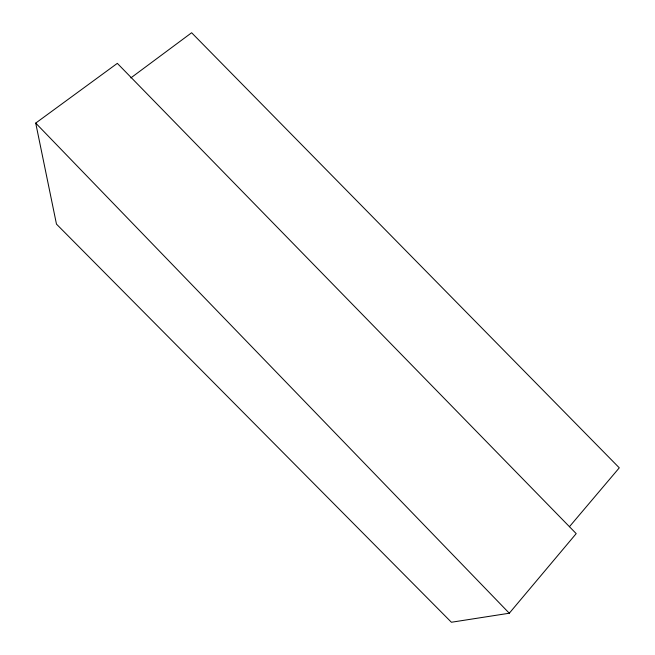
<?xml version="1.0" encoding="UTF-8"?>
<svg xmlns="http://www.w3.org/2000/svg" width="655" height="655" viewBox="0 0 655 655"><rect width="100%" height="100%" fill="white"/><g stroke="black" fill="none" stroke-linecap="round" stroke-linejoin="round"><path stroke-width="0.98" d="M509.295 613.227L576.203 533.62L117.327 63.355L35.714 123.091L56.477 224.125L451.401 622.25L509.295 613.227L35.714 123.091M569.432 526.71L619.286 467.826L191.628 32.75L130.844 77.912"/></g></svg>
